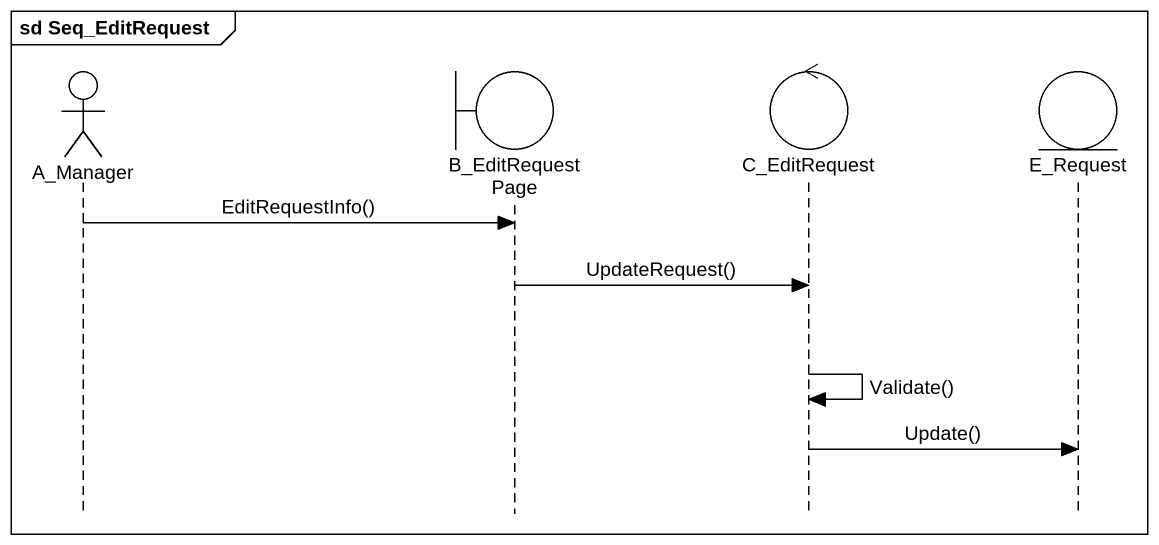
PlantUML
@startuml
mainframe sd Seq_EditRequest
hide footbox
actor A_Manager
boundary B_EditRequestPage
control C_EditRequest
entity E_Request

A_Manager -> B_EditRequestPage : EditRequestInfo()
B_EditRequestPage -> C_EditRequest : UpdateRequest()
C_EditRequest -> C_EditRequest : Validate()
C_EditRequest -> E_Request : Update()
@enduml
